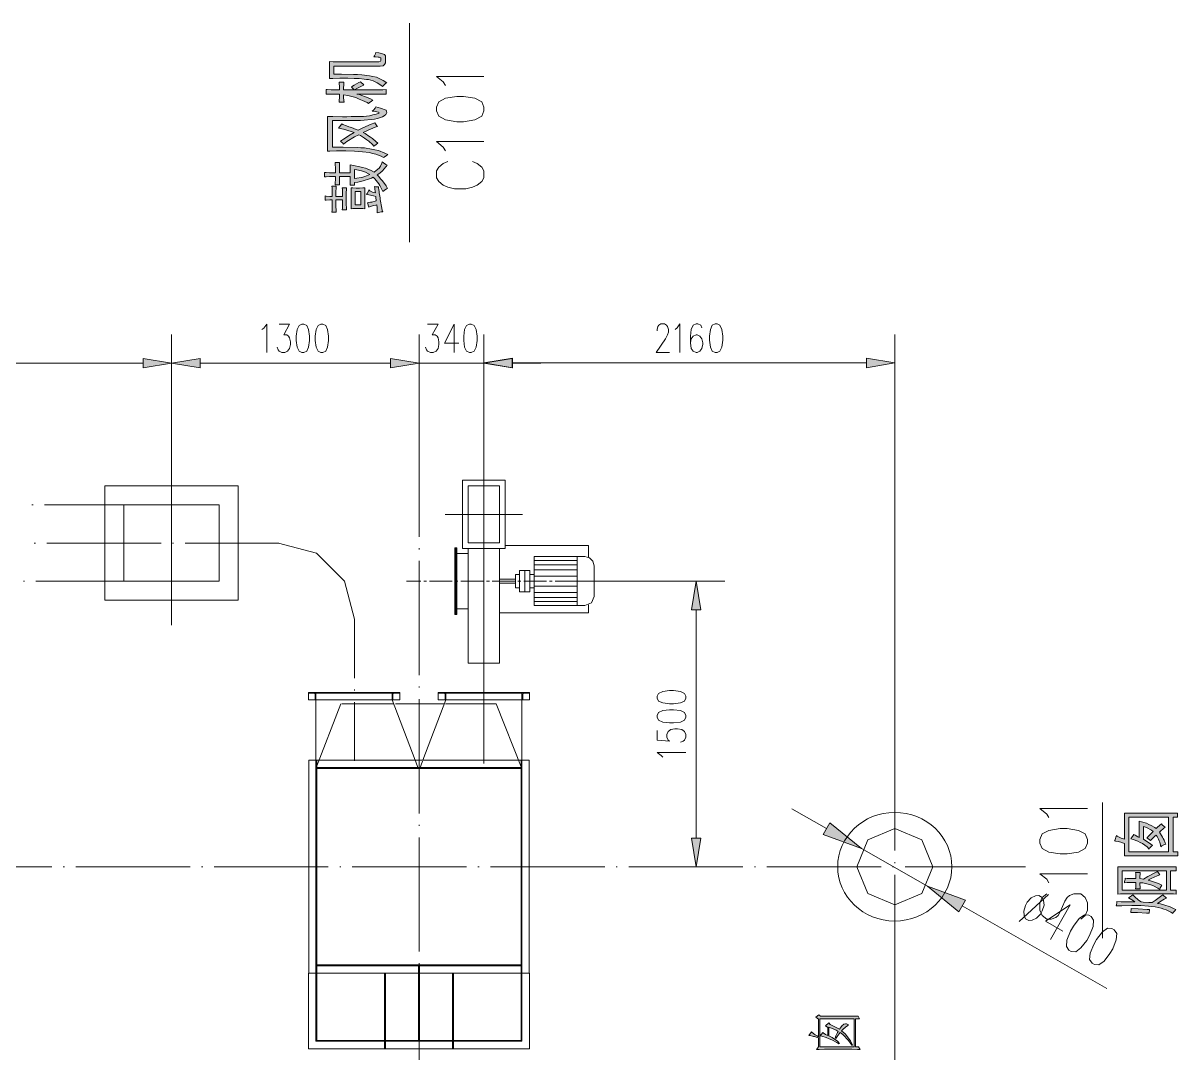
# Model space of a CAD drawing. Header units: millimetres. Extents: x 388 to 64525, y 87 to 607.
# Drawn here: x 64286.6 to 64347.3, y 455.9 to 510 of the extents above; entities that cross this region are included whole.
import ezdxf

# ---------------------------------------------------------------- set-up
doc = ezdxf.new("R2010")
doc.units = ezdxf.units.MM

msp = doc.modelspace()

# ---------------------------------------------------------------- hatches: boundary and pattern name
h = msp.add_hatch(color=0)
h.dxf.hatch_style = 2
h.paths.add_polyline_path([(64302.694, 508.001), (64302.891, 507.994), (64303.228, 507.99), (64303.368, 507.99), (64305.192, 507.99), (64305.285, 507.99), (64305.381, 508.022), (64305.389, 508.055), (64305.396, 508.09), (64305.399, 508.144), (64305.396, 508.169), (64305.392, 508.191), (64305.346, 508.223), (64305.299, 508.23), (64305.252, 508.237), (64305.116, 508.248), (64305.023, 508.248), (64305.059, 508.298), (64305.116, 508.416), (64305.138, 508.481), (64305.285, 508.459), (64305.482, 508.416), (64305.528, 508.391), (64305.579, 508.37), (64305.629, 508.298), (64305.629, 508.248), (64305.629, 508.012), (64305.629, 507.943), (64305.589, 507.847), (64305.55, 507.814), (64305.514, 507.782), (64305.353, 507.757), (64305.235, 507.764), (64302.931, 507.764), (64302.931, 507.338), (64303.332, 507.338), (64303.952, 507.327), (64304.174, 507.32), (64304.396, 507.313), (64304.797, 507.259), (64304.977, 507.22), (64305.156, 507.177), (64305.518, 507.012), (64305.7, 506.886), (64305.657, 506.858), (64305.543, 506.757), (64305.475, 506.686), (64305.396, 506.765), (64305.206, 506.89), (64305.095, 506.937), (64304.984, 506.987), (64304.751, 507.051), (64304.633, 507.066), (64304.511, 507.084), (64304.26, 507.105), (64304.124, 507.112), (64303.991, 507.116), (64303.654, 507.123), (64303.45, 507.123), (64303.242, 507.123), (64302.863, 507.116), (64302.694, 507.112)])
h = msp.add_hatch(color=0)
h.dxf.hatch_style = 2
h.paths.add_polyline_path([(64303.844, 506.675), (64303.998, 506.765), (64304.238, 506.897), (64304.321, 506.944), (64304.364, 506.904), (64304.457, 506.808), (64304.504, 506.754), (64304.414, 506.718), (64304.167, 506.6), (64304.013, 506.517), (64305.037, 506.517), (64305.177, 506.517), (64305.496, 506.521), (64305.672, 506.528), (64305.672, 506.281), (64305.496, 506.285), (64305.177, 506.292), (64305.037, 506.292), (64304.138, 506.292), (64304.246, 506.263), (64304.446, 506.202), (64304.539, 506.166), (64304.636, 506.134), (64304.848, 506.037), (64304.969, 505.976), (64304.898, 505.926), (64304.787, 505.837), (64304.744, 505.797), (64304.679, 505.844), (64304.436, 505.958), (64304.253, 506.034), (64304.07, 506.105), (64303.662, 506.22), (64303.436, 506.259), (64303.436, 506.191), (64303.436, 506.113), (64303.45, 505.955), (64303.465, 505.876), (64303.199, 505.876), (64303.207, 505.955), (64303.214, 506.105), (64303.214, 506.181), (64303.214, 506.292), (64302.931, 506.292), (64302.82, 506.292), (64302.608, 506.285), (64302.512, 506.281), (64302.512, 506.539), (64302.58, 506.528), (64302.791, 506.517), (64302.931, 506.517), (64303.214, 506.517), (64303.214, 506.639), (64303.214, 506.7), (64303.207, 506.843), (64303.199, 506.922), (64303.45, 506.922), (64303.443, 506.797), (64303.436, 506.596), (64303.436, 506.517), (64303.998, 506.517), (64303.963, 506.55), (64303.887, 506.628)])
h = msp.add_hatch(color=0)
h.dxf.hatch_style = 2
h.paths.add_polyline_path([(64302.594, 505.124), (64302.877, 505.113), (64303.386, 505.102), (64303.611, 505.106), (64303.841, 505.109), (64304.21, 505.113), (64304.35, 505.116), (64304.489, 505.12), (64304.805, 505.159), (64304.977, 505.195), (64305.149, 505.231), (64305.306, 505.292), (64305.292, 505.314), (64305.278, 505.335), (64305.102, 505.374), (64304.941, 505.392), (64305.002, 505.443), (64305.095, 505.557), (64305.123, 505.618), (64305.381, 505.561), (64305.668, 505.446), (64305.693, 505.389), (64305.715, 505.328), (64305.654, 505.213), (64305.564, 505.156), (64305.478, 505.102), (64305.22, 505.013), (64305.052, 504.984), (64304.883, 504.952), (64304.522, 504.916), (64304.328, 504.909), (64304.135, 504.905), (64303.397, 504.898), (64302.848, 504.898), (64302.848, 503.504), (64303.418, 503.504), (64304.167, 503.49), (64304.35, 503.475), (64304.532, 503.465), (64304.898, 503.407), (64305.08, 503.364), (64305.263, 503.321), (64305.6, 503.196), (64305.754, 503.114), (64305.686, 503.06), (64305.571, 502.981), (64305.528, 502.956), (64305.41, 503.028), (64305.127, 503.139), (64304.962, 503.178), (64304.797, 503.218), (64304.425, 503.268), (64304.217, 503.282), (64304.009, 503.293), (64303.558, 503.304), (64303.311, 503.304), (64303.067, 503.304), (64302.709, 503.296), (64302.594, 503.293)])
h = msp.add_hatch(color=0)
h.dxf.hatch_style = 2
h.paths.add_polyline_path([(64303.339, 504.73), (64303.397, 504.697), (64303.586, 504.618), (64303.719, 504.572), (64303.852, 504.529), (64304.092, 504.439), (64304.196, 504.393), (64304.45, 504.518), (64304.891, 504.712), (64305.08, 504.787), (64305.116, 504.73), (64305.184, 504.633), (64305.22, 504.593), (64305.102, 504.554), (64304.722, 504.4), (64304.464, 504.282), (64304.568, 504.217), (64304.765, 504.088), (64304.855, 504.024), (64304.948, 503.956), (64305.138, 503.798), (64305.235, 503.708), (64305.159, 503.662), (64305.052, 503.583), (64305.023, 503.551), (64304.955, 503.64), (64304.769, 503.816), (64304.651, 503.898), (64304.536, 503.984), (64304.328, 504.113), (64304.238, 504.156), (64304.013, 504.045), (64303.611, 503.798), (64303.436, 503.662), (64303.397, 503.712), (64303.311, 503.791), (64303.268, 503.819), (64303.429, 503.931), (64303.787, 504.156), (64303.984, 504.271), (64303.837, 504.332), (64303.429, 504.45), (64303.171, 504.504)])
h = msp.add_hatch(color=0)
h.paths.add_polyline_path([(64304.013, 501.505), (64303.773, 501.505), (64303.78, 501.605), (64303.787, 501.831), (64303.787, 501.956), (64303.214, 501.956), (64303.214, 501.824), (64303.221, 501.612), (64303.228, 501.526), (64302.988, 501.526), (64302.995, 501.616), (64303.002, 501.831), (64303.002, 501.956), (64302.791, 501.956), (64302.701, 501.956), (64302.526, 501.949), (64302.44, 501.942), (64302.44, 502.178), (64302.526, 502.168), (64302.701, 502.157), (64302.791, 502.157), (64303.002, 502.157), (64303.002, 502.336), (64303.002, 502.422), (64302.995, 502.601), (64302.988, 502.694), (64303.228, 502.694), (64303.221, 502.605), (64303.214, 502.426), (64303.214, 502.336), (64303.214, 502.157), (64303.787, 502.157), (64303.787, 502.573), (64303.963, 502.544), (64304.289, 502.476), (64304.436, 502.436), (64304.582, 502.397), (64304.883, 502.279), (64305.037, 502.2), (64305.152, 502.275), (64305.303, 502.404), (64305.342, 502.462), (64305.378, 502.515), (64305.439, 502.659), (64305.46, 502.741), (64305.525, 502.684), (64305.657, 502.594), (64305.725, 502.562), (64305.672, 502.483), (64305.557, 502.343), (64305.503, 502.279), (64305.446, 502.218), (64305.292, 502.1), (64305.192, 502.046), (64305.263, 501.978), (64305.396, 501.831), (64305.46, 501.752), (64305.525, 501.673), (64305.665, 501.465), (64305.74, 501.336), (64305.693, 501.319), (64305.564, 501.236), (64305.489, 501.168), (64305.446, 501.286), (64305.346, 501.494), (64305.285, 501.584), (64305.224, 501.673), (64305.08, 501.842), (64304.998, 501.92), (64304.898, 501.877), (64304.686, 501.799), (64304.575, 501.763), (64304.471, 501.731), (64304.188, 501.673), (64304.013, 501.652)])
h.paths.add_polyline_path([(64304.013, 501.852), (64304.138, 501.87), (64304.357, 501.91), (64304.45, 501.931), (64304.547, 501.96), (64304.729, 502.028), (64304.815, 502.067), (64304.751, 502.11), (64304.582, 502.189), (64304.475, 502.225), (64304.371, 502.257), (64304.138, 502.307), (64304.013, 502.325)])
h = msp.add_hatch(color=0)
h.dxf.hatch_style = 2
h.paths.add_polyline_path([(64302.834, 500.731), (64302.709, 500.731), (64302.526, 500.724), (64302.469, 500.72), (64302.469, 500.942), (64302.526, 500.928), (64302.709, 500.914), (64302.834, 500.921), (64302.834, 501.057), (64302.834, 501.161), (64302.827, 501.365), (64302.82, 501.462), (64303.045, 501.462), (64303.038, 501.365), (64303.031, 501.161), (64303.031, 501.057), (64303.031, 500.921), (64303.382, 500.921), (64303.382, 501.032), (64303.382, 501.118), (64303.375, 501.286), (64303.368, 501.369), (64303.594, 501.369), (64303.586, 501.286), (64303.579, 501.118), (64303.579, 501.032), (64303.579, 500.616), (64303.579, 500.512), (64303.586, 500.308), (64303.594, 500.211), (64303.368, 500.211), (64303.375, 500.308), (64303.382, 500.505), (64303.382, 500.606), (64303.382, 500.731), (64303.031, 500.731), (64303.031, 500.516), (64303.031, 500.398), (64303.038, 500.186), (64303.045, 500.09), (64302.82, 500.09), (64302.827, 500.179), (64302.834, 500.387), (64302.834, 500.505)])
h = msp.add_hatch(color=0)
h.paths.add_polyline_path([(64303.83, 501.369), (64303.916, 501.365), (64304.092, 501.358), (64304.181, 501.358), (64304.267, 501.358), (64304.45, 501.365), (64304.547, 501.369), (64304.547, 500.269), (64304.443, 500.276), (64304.253, 500.279), (64304.167, 500.279), (64304.084, 500.279), (64303.916, 500.276), (64303.83, 500.269)])
h.paths.add_polyline_path([(64304.335, 501.168), (64304.041, 501.168), (64304.041, 500.484), (64304.335, 500.484)])
h = msp.add_hatch(color=0)
h.dxf.hatch_style = 2
h.paths.add_polyline_path([(64305.152, 500.684), (64305.152, 500.724), (64305.138, 500.835), (64305.123, 500.91), (64305.009, 500.942), (64304.765, 501), (64304.633, 501.021), (64304.672, 501.071), (64304.737, 501.19), (64304.758, 501.258), (64304.815, 501.207), (64304.991, 501.129), (64305.109, 501.1), (64305.102, 501.157), (64305.073, 501.326), (64305.052, 501.437), (64305.116, 501.426), (64305.227, 501.415), (64305.278, 501.415), (64305.278, 501.376), (64305.288, 501.258), (64305.299, 501.179), (64305.31, 501.1), (64305.335, 500.935), (64305.349, 500.849), (64305.36, 500.76), (64305.392, 500.577), (64305.41, 500.477), (64305.428, 500.38), (64305.467, 500.197), (64305.489, 500.111), (64305.41, 500.1), (64305.27, 500.072), (64305.206, 500.057), (64305.206, 500.108), (64305.192, 500.315), (64305.177, 500.473), (64305.131, 500.466), (64305.02, 500.444), (64304.962, 500.426), (64304.901, 500.408), (64304.801, 500.376), (64304.758, 500.358), (64304.686, 500.584), (64304.744, 500.595), (64304.855, 500.616), (64304.912, 500.623), (64304.969, 500.631), (64305.088, 500.663)])
h = msp.add_hatch(color=0)
h.dxf.hatch_style = 2
h.paths.add_polyline_path([(64292.895, 492.411), (64294.396, 492.161), (64292.895, 491.91)])
h = msp.add_hatch(color=0)
h.dxf.hatch_style = 2
h.paths.add_polyline_path([(64295.894, 492.411), (64294.396, 492.161), (64295.894, 491.91)])
h = msp.add_hatch(color=0)
h.dxf.hatch_style = 2
h.paths.add_polyline_path([(64305.897, 492.411), (64307.399, 492.161), (64305.897, 491.91)])
h = msp.add_hatch(color=0)
h.dxf.hatch_style = 2
h.paths.add_polyline_path([(64305.897, 492.411), (64307.399, 492.161), (64305.897, 491.91)])
h = msp.add_hatch(color=0)
h.dxf.hatch_style = 2
h.paths.add_polyline_path([(64312.297, 492.411), (64310.799, 492.161), (64312.297, 491.91)])
h = msp.add_hatch(color=0)
h.dxf.hatch_style = 2
h.paths.add_polyline_path([(64312.307, 492.418), (64310.806, 492.168), (64312.307, 491.92)])
h = msp.add_hatch(color=0)
h.dxf.hatch_style = 2
h.paths.add_polyline_path([(64330.91, 492.418), (64332.411, 492.168), (64330.91, 491.92)])
h = msp.add_hatch(color=0)
h.dxf.hatch_style = 2
h.paths.add_polyline_path([(64321.72, 479.208), (64321.967, 480.706), (64322.218, 479.208)])
h = msp.add_hatch(color=0)
h.paths.add_polyline_path([(64344.472, 466.922), (64344.414, 466.944), (64344.285, 466.987), (64344.21, 467.005), (64344.135, 467.026), (64344.006, 467.051), (64343.952, 467.058), (64343.977, 467.119), (64344.027, 467.259), (64344.049, 467.338), (64344.085, 467.306), (64344.296, 467.212), (64344.472, 467.159), (64344.472, 468.527), (64344.611, 468.524), (64344.862, 468.517), (64344.977, 468.517), (64346.675, 468.517), (64346.8, 468.517), (64347.091, 468.524), (64347.252, 468.527), (64347.252, 468.305), (64347.026, 468.305), (64347.026, 466.496), (64347.281, 466.496), (64347.281, 466.27), (64347.112, 466.277), (64346.815, 466.281), (64346.689, 466.281), (64345.005, 466.281), (64344.898, 466.281), (64344.633, 466.277), (64344.472, 466.27)])
h.paths.add_polyline_path([(64346.786, 468.305), (64344.708, 468.305), (64344.708, 466.496), (64346.786, 466.496)])
h = msp.add_hatch(color=0)
h.dxf.hatch_style = 2
h.paths.add_polyline_path([(64328.993, 468.011), (64330.645, 466.664), (64328.646, 467.402)])
h = msp.add_hatch(color=0)
h.dxf.hatch_style = 2
h.paths.add_polyline_path([(64346.41, 467.954), (64346.456, 467.904), (64346.564, 467.821), (64346.618, 467.786), (64346.521, 467.707), (64346.367, 467.578), (64346.31, 467.528), (64346.374, 467.438), (64346.474, 467.266), (64346.514, 467.187), (64346.553, 467.105), (64346.618, 466.954), (64346.646, 466.89), (64346.571, 466.865), (64346.435, 466.797), (64346.381, 466.754), (64346.367, 466.833), (64346.324, 466.99), (64346.295, 467.069), (64346.267, 467.148), (64346.191, 467.298), (64346.141, 467.37), (64346.07, 467.316), (64345.923, 467.169), (64345.847, 467.08), (64345.79, 467.123), (64345.693, 467.191), (64345.65, 467.212), (64345.733, 467.306), (64345.901, 467.474), (64345.987, 467.553), (64345.887, 467.628), (64345.629, 467.761), (64345.468, 467.811), (64345.468, 467.148), (64345.593, 467.073), (64345.833, 466.911), (64345.944, 466.822), (64345.887, 466.786), (64345.804, 466.693), (64345.776, 466.628), (64345.657, 466.747), (64345.414, 466.926), (64345.292, 466.983), (64345.17, 467.044), (64344.927, 467.134), (64344.808, 467.169), (64344.848, 467.23), (64344.927, 467.349), (64344.962, 467.406), (64345.03, 467.359), (64345.174, 467.277), (64345.242, 467.237), (64345.242, 468.101), (64345.374, 468.072), (64345.632, 467.986), (64345.754, 467.929), (64345.88, 467.868), (64346.07, 467.761), (64346.141, 467.707), (64346.198, 467.761), (64346.331, 467.882)])
h = msp.add_hatch(color=0)
h.dxf.hatch_style = 2
h.paths.add_polyline_path([(64321.72, 467.205), (64321.967, 465.704), (64322.218, 467.205)])
h = msp.add_hatch(color=0)
h.paths.add_polyline_path([(64344.131, 465.708), (64344.267, 465.704), (64344.547, 465.697), (64344.694, 465.697), (64346.55, 465.697), (64346.697, 465.697), (64347.019, 465.704), (64347.195, 465.708), (64347.195, 465.496), (64346.886, 465.496), (64346.886, 464.482), (64347.195, 464.482), (64347.195, 464.271), (64347.055, 464.274), (64346.732, 464.282), (64346.55, 464.282), (64344.722, 464.282), (64344.561, 464.282), (64344.267, 464.274), (64344.131, 464.271)])
h.paths.add_polyline_path([(64346.675, 465.496), (64344.357, 465.496), (64344.357, 464.482), (64346.675, 464.482)])
h = msp.add_hatch(color=0)
h.dxf.hatch_style = 2
h.paths.add_polyline_path([(64344.511, 465.102), (64344.618, 465.091), (64344.898, 465.081), (64345.073, 465.081), (64345.073, 465.17), (64345.066, 465.331), (64345.059, 465.407), (64345.299, 465.407), (64345.292, 465.331), (64345.285, 465.17), (64345.285, 465.081), (64345.468, 465.055), (64345.693, 465.192), (64346.062, 465.392), (64346.213, 465.46), (64346.245, 465.41), (64346.31, 465.321), (64346.338, 465.281), (64346.191, 465.22), (64345.883, 465.081), (64345.718, 465.002), (64345.901, 464.955), (64346.259, 464.826), (64346.435, 464.744), (64346.41, 464.704), (64346.353, 464.59), (64346.324, 464.518), (64346.227, 464.586), (64345.991, 464.701), (64345.855, 464.747), (64345.715, 464.794), (64345.432, 464.855), (64345.285, 464.866), (64345.285, 464.794), (64345.292, 464.636), (64345.299, 464.55), (64345.059, 464.55), (64345.066, 464.636), (64345.073, 464.797), (64345.073, 464.876), (64344.912, 464.876), (64344.611, 464.873), (64344.472, 464.866), (64344.482, 464.923), (64344.504, 465.041)])
h = msp.add_hatch(color=0)
h.dxf.hatch_style = 2
h.paths.add_polyline_path([(64336.12, 463.948), (64334.12, 464.683), (64335.772, 463.339)])
h = msp.add_hatch(color=0)
h.dxf.hatch_style = 2
h.paths.add_polyline_path([(64344.077, 463.877), (64344.307, 463.866), (64344.78, 463.855), (64345.016, 463.855), (64344.941, 463.909), (64344.772, 464.016), (64344.679, 464.067), (64344.737, 464.102), (64344.848, 464.181), (64344.905, 464.224), (64344.991, 464.135), (64345.206, 463.948), (64345.342, 463.855), (64345.46, 463.848), (64345.754, 463.834), (64345.93, 463.819), (64346.091, 463.934), (64346.374, 464.135), (64346.492, 464.224), (64346.535, 464.185), (64346.632, 464.102), (64346.689, 464.056), (64346.564, 464.002), (64346.324, 463.859), (64346.213, 463.776), (64346.374, 463.748), (64346.646, 463.676), (64346.761, 463.637), (64346.872, 463.594), (64347.083, 463.5), (64347.18, 463.45), (64347.123, 463.393), (64347.04, 463.293), (64347.012, 463.246), (64346.908, 463.321), (64346.668, 463.44), (64346.535, 463.483), (64346.403, 463.529), (64346.091, 463.597), (64345.915, 463.619), (64345.74, 463.64), (64345.335, 463.662), (64345.102, 463.662), (64344.862, 463.662), (64344.328, 463.658), (64344.034, 463.651), (64344.049, 463.701), (64344.07, 463.816)])
h = msp.add_hatch(color=0)
h.dxf.hatch_style = 2
h.paths.add_polyline_path([(64344.833, 463.518), (64345.185, 463.49), (64345.665, 463.454), (64345.79, 463.45), (64345.783, 463.4), (64345.776, 463.303), (64345.776, 463.26), (64345.636, 463.271), (64345.152, 463.293), (64344.808, 463.303), (64344.815, 463.354), (64344.83, 463.461)])
h = msp.add_hatch(color=0)
h.paths.add_polyline_path([(64328.492, 457.847), (64329.989, 457.847), (64330.1, 457.847), (64330.344, 457.85), (64330.48, 457.854), (64330.548, 457.714), (64330.34, 457.714), (64330.34, 456.245), (64330.502, 456.245), (64330.584, 456.105), (64330.437, 456.112), (64330.147, 456.116), (64330.004, 456.116), (64328.853, 456.116), (64328.714, 456.116), (64328.434, 456.112), (64328.294, 456.105), (64328.388, 456.245), (64328.388, 456.722), (64328.316, 456.743), (64328.191, 456.779), (64328.13, 456.793), (64328.072, 456.807), (64327.95, 456.833), (64327.886, 456.84), (64328.026, 457.037), (64328.054, 457.005), (64328.13, 456.94), (64328.173, 456.911), (64328.216, 456.879), (64328.323, 456.815), (64328.388, 456.775), (64328.388, 457.696), (64328.259, 457.8), (64328.409, 457.918)])
h.paths.add_polyline_path([(64328.456, 456.245), (64330.269, 456.245), (64330.269, 457.714), (64328.456, 457.714)])
h = msp.add_hatch(color=0)
h.dxf.hatch_style = 2
h.paths.add_polyline_path([(64329.269, 456.7), (64329.308, 456.815), (64329.384, 456.99), (64329.42, 457.055), (64329.316, 457.116), (64329.079, 457.223), (64328.943, 457.27), (64328.943, 456.815), (64329.108, 456.729), (64329.384, 456.535), (64329.502, 456.424), (64329.466, 456.395), (64329.355, 456.474), (64329.097, 456.61), (64328.95, 456.668), (64328.8, 456.729), (64328.567, 456.8), (64328.477, 456.815), (64328.617, 456.997), (64328.635, 456.976), (64328.764, 456.893), (64328.875, 456.833), (64328.875, 457.259), (64328.757, 457.341), (64328.932, 457.51), (64329, 457.417), (64329.176, 457.334), (64329.42, 457.209), (64329.491, 457.166), (64329.541, 457.245), (64329.638, 457.359), (64329.681, 457.395), (64329.724, 457.427), (64329.814, 457.456), (64329.86, 457.445), (64329.907, 457.435), (64329.953, 457.413), (64329.953, 457.399), (64329.953, 457.381), (64329.921, 457.341), (64329.885, 457.323), (64329.814, 457.277), (64329.677, 457.159), (64329.606, 457.083), (64329.792, 456.929), (64330.082, 456.557), (64330.186, 456.338), (64330.14, 456.331), (64329.978, 456.571), (64329.67, 456.901), (64329.523, 456.99), (64329.473, 456.929), (64329.369, 456.779), (64329.316, 456.693)])

# ---------------------------------------------------------------- linework, layer by layer
at = {"color": 0, "lineweight": 0}
for points in [[(64306.893, 510.022), (64306.893, 498.517)], [(64308.789, 506.747), (64308.671, 506.937), (64308.312, 507.223), (64310.813, 507.223)], [(64308.789, 503.318), (64308.671, 503.508), (64308.312, 503.794), (64310.813, 503.794)], [(64308.911, 502.745), (64308.671, 502.651), (64308.434, 502.462), (64308.312, 502.268), (64308.312, 501.888), (64308.434, 501.698), (64308.671, 501.508), (64308.911, 501.412), (64309.265, 501.319), (64309.86, 501.319), (64310.218, 501.412), (64310.459, 501.508), (64310.695, 501.698), (64310.813, 501.888), (64310.813, 502.268), (64310.695, 502.462), (64310.459, 502.651), (64310.218, 502.745)], [(64299.147, 493.927), (64299.247, 493.995), (64299.394, 494.21), (64299.394, 492.712)], [(64300.046, 494.21), (64300.595, 494.21), (64300.297, 493.64), (64300.444, 493.64), (64300.544, 493.569), (64300.595, 493.497), (64300.645, 493.282), (64300.645, 493.139), (64300.595, 492.924), (64300.494, 492.784), (64300.347, 492.712), (64300.197, 492.712), (64300.046, 492.784), (64299.996, 492.852), (64299.946, 492.995)], [(64307.847, 494.21), (64308.398, 494.21), (64308.097, 493.64), (64308.248, 493.64), (64308.348, 493.569), (64308.398, 493.497), (64308.448, 493.282), (64308.448, 493.139), (64308.398, 492.924), (64308.298, 492.784), (64308.148, 492.712), (64307.997, 492.712), (64307.847, 492.784), (64307.796, 492.852), (64307.746, 492.995)], [(64309.247, 494.21), (64308.746, 493.21), (64309.498, 493.21)], [(64309.247, 494.21), (64309.247, 492.712)], [(64319.91, 493.862), (64319.91, 493.934), (64319.957, 494.077), (64320.007, 494.149), (64320.107, 494.221), (64320.308, 494.221), (64320.408, 494.149), (64320.459, 494.077), (64320.509, 493.934), (64320.509, 493.791), (64320.459, 493.647), (64320.358, 493.432), (64319.86, 492.719), (64320.559, 492.719)], [(64320.86, 493.934), (64320.96, 494.006), (64321.111, 494.221), (64321.111, 492.719)], [(64322.261, 494.006), (64322.211, 494.149), (64322.06, 494.221), (64321.96, 494.221), (64321.809, 494.149), (64321.709, 493.934), (64321.659, 493.576), (64321.659, 493.221), (64321.709, 492.934), (64321.809, 492.791), (64321.96, 492.719), (64322.01, 492.719), (64322.16, 492.791), (64322.261, 492.934), (64322.307, 493.149), (64322.307, 493.221), (64322.261, 493.432), (64322.16, 493.576), (64322.01, 493.647), (64321.96, 493.647), (64321.809, 493.576), (64321.709, 493.432), (64321.659, 493.221)], [(64294.396, 487.8), (64294.396, 493.662)], [(64294.396, 487.8), (64294.396, 493.662)], [(64307.399, 491.58), (64307.399, 493.662)], [(64307.399, 486.439), (64307.399, 493.662)], [(64310.799, 488.183), (64310.799, 493.662)], [(64310.806, 488.166), (64310.806, 493.669)], [(64332.411, 470.265), (64332.411, 493.669)], [(64292.895, 492.161), (64275.894, 492.161)], [(64305.897, 492.161), (64295.894, 492.161)], [(64305.897, 492.161), (64304.396, 492.161)], [(64310.799, 492.161), (64307.399, 492.161)], [(64312.297, 492.161), (64313.798, 492.161)], [(64312.307, 492.168), (64330.91, 492.168)], [(64310.806, 488.183), (64310.806, 471.146)], [(64310.806, 488.166), (64310.806, 471.129)], [(64294.396, 478.395), (64294.396, 487.8)], [(64307.399, 486.439), (64307.399, 483.038)], [(64287.116, 484.708), (64287.055, 484.708)], [(64291.895, 484.708), (64287.717, 484.708)], [(64312.838, 484.217), (64308.778, 484.217)], [(64287.18, 482.709), (64287.237, 482.709)], [(64287.839, 482.709), (64293.841, 482.709)], [(64294.443, 482.709), (64294.5, 482.709)], [(64295.102, 482.709), (64300.036, 482.709)], [(64304.013, 478.707), (64303.475, 480.706), (64302.01, 482.171), (64300.011, 482.709)], [(64311.931, 482.58), (64316.313, 482.58)], [(64316.313, 482.58), (64316.313, 481.956)], [(64307.399, 482.436), (64307.399, 482.375)], [(64309.287, 482.157), (64309.287, 482.458)], [(64309.384, 482.458), (64309.287, 482.458)], [(64309.287, 482.157), (64309.287, 480.706)], [(64309.333, 482.157), (64309.333, 482.458)], [(64309.333, 482.157), (64309.333, 480.706)], [(64309.384, 482.157), (64309.384, 482.458)], [(64309.384, 482.157), (64309.384, 480.706)], [(64309.982, 482.157), (64309.384, 482.157)], [(64309.982, 482.418), (64309.982, 476.406)], [(64311.634, 482.418), (64311.634, 476.406)], [(64315.718, 481.996), (64315.718, 479.42)], [(64307.399, 481.777), (64307.399, 475.776)], [(64312.952, 481.275), (64312.952, 480.14)], [(64313.443, 481.784), (64315.718, 481.784)], [(64313.443, 481.562), (64315.718, 481.562)], [(64313.443, 481.297), (64315.718, 481.297)], [(64286.668, 480.706), (64286.607, 480.706)], [(64291.895, 480.706), (64287.27, 480.706)], [(64306.739, 480.706), (64307.495, 480.706)], [(64307.646, 480.706), (64307.796, 480.706)], [(64307.947, 480.706), (64309.147, 480.706)], [(64309.287, 479.258), (64309.287, 480.706)], [(64309.294, 480.706), (64309.445, 480.706)], [(64309.333, 479.258), (64309.333, 480.706)], [(64309.384, 479.258), (64309.384, 480.706)], [(64309.595, 480.706), (64310.795, 480.706)], [(64310.946, 480.706), (64311.096, 480.706)], [(64311.247, 480.706), (64312.447, 480.706)], [(64312.461, 480.81), (64311.634, 480.81)], [(64312.461, 480.605), (64312.461, 480.81)], [(64312.598, 480.706), (64312.748, 480.706)], [(64312.899, 480.706), (64314.099, 480.706)], [(64313.443, 480.975), (64315.718, 480.975)], [(64314.249, 480.706), (64314.4, 480.706)], [(64314.547, 480.706), (64315.751, 480.706)], [(64314.805, 480.706), (64323.468, 480.706)], [(64315.897, 480.706), (64316.048, 480.706)], [(64316.198, 480.706), (64316.954, 480.706)], [(64311.634, 480.605), (64312.461, 480.605)], [(64313.443, 480.441), (64315.718, 480.441)], [(64313.443, 480.118), (64315.718, 480.118)], [(64313.443, 479.853), (64315.718, 479.853)], [(64313.443, 479.631), (64315.718, 479.631)], [(64316.313, 479.459), (64316.313, 479.04)], [(64309.287, 479.258), (64309.287, 478.957)], [(64309.384, 478.957), (64309.287, 478.957)], [(64309.333, 479.258), (64309.333, 478.957)], [(64309.384, 479.258), (64309.384, 478.957)], [(64309.982, 479.258), (64309.384, 479.258)], [(64316.313, 479.04), (64311.634, 479.04)], [(64321.967, 479.208), (64321.967, 467.205)], [(64304.013, 475.614), (64304.013, 478.707)], [(64311.634, 476.406), (64309.982, 476.406)], [(64301.587, 474.866), (64301.985, 474.866)], [(64301.587, 474.866), (64301.627, 474.826)], [(64301.587, 474.866), (64301.587, 474.468)], [(64301.906, 474.826), (64301.627, 474.826)], [(64301.637, 474.866), (64306.388, 474.866)], [(64305.987, 474.826), (64301.637, 474.826)], [(64301.945, 474.787), (64301.906, 474.826)], [(64301.945, 474.507), (64301.945, 474.787)], [(64301.985, 474.866), (64301.985, 474.468)], [(64304.013, 474.955), (64304.013, 475.012)], [(64306.388, 474.866), (64305.987, 474.866)], [(64305.987, 474.866), (64305.987, 474.468)], [(64306.066, 474.826), (64306.026, 474.787)], [(64306.026, 474.507), (64306.026, 474.787)], [(64306.066, 474.826), (64306.345, 474.826)], [(64306.345, 474.826), (64306.388, 474.866)], [(64306.388, 474.866), (64306.388, 474.468)], [(64307.399, 475.174), (64307.399, 475.113)], [(64313.207, 474.866), (64308.405, 474.866)], [(64308.405, 474.866), (64308.405, 474.471)], [(64308.405, 474.866), (64308.807, 474.866)], [(64308.405, 474.866), (64308.448, 474.826)], [(64308.728, 474.826), (64308.448, 474.826)], [(64308.456, 474.826), (64312.809, 474.826)], [(64308.767, 474.787), (64308.728, 474.826)], [(64308.767, 474.507), (64308.767, 474.787)], [(64308.807, 474.866), (64308.807, 474.468)], [(64313.207, 474.866), (64312.809, 474.866)], [(64312.809, 474.866), (64312.809, 474.468)], [(64312.888, 474.826), (64312.848, 474.787)], [(64312.848, 474.507), (64312.848, 474.787)], [(64312.888, 474.826), (64313.167, 474.826)], [(64313.167, 474.826), (64313.207, 474.866)], [(64313.207, 474.866), (64313.207, 474.468)], [(64306.388, 474.468), (64301.587, 474.468)], [(64301.945, 474.507), (64301.985, 474.468)], [(64301.985, 474.468), (64301.985, 471.297)], [(64301.985, 470.867), (64303.285, 474.267)], [(64306.062, 474.267), (64303.336, 474.267)], [(64304.013, 471.261), (64304.013, 474.353)], [(64305.987, 474.468), (64306.026, 474.507)], [(64307.198, 471.297), (64305.987, 474.468)], [(64308.739, 474.267), (64306.159, 474.267)], [(64307.399, 474.514), (64307.399, 468.509)], [(64307.596, 471.297), (64308.807, 474.468)], [(64308.405, 474.468), (64313.207, 474.468)], [(64308.767, 474.507), (64308.807, 474.468)], [(64311.458, 474.267), (64308.792, 474.267)], [(64312.809, 470.867), (64311.458, 474.267)], [(64312.809, 474.468), (64312.848, 474.507)], [(64312.809, 474.468), (64312.809, 471.297)], [(64319.918, 472.856), (64319.918, 472.358), (64320.559, 472.307), (64320.491, 472.358), (64320.419, 472.508), (64320.419, 472.655), (64320.491, 472.805), (64320.631, 472.906), (64320.845, 472.956), (64320.989, 472.956), (64321.204, 472.906), (64321.347, 472.805), (64321.419, 472.655), (64321.419, 472.508), (64321.347, 472.358), (64321.275, 472.307), (64321.132, 472.257)], [(64320.204, 471.455), (64320.132, 471.555), (64319.918, 471.705), (64321.419, 471.705)], [(64313.189, 471.297), (64301.605, 471.297)], [(64301.605, 460.115), (64301.605, 471.297)], [(64301.985, 460.115), (64301.985, 471.297)], [(64302.035, 460.115), (64302.035, 471.297)], [(64307.356, 470.867), (64307.212, 471.261)], [(64307.438, 470.867), (64307.581, 471.254)], [(64312.759, 460.115), (64312.759, 471.297)], [(64312.809, 460.115), (64312.809, 471.297)], [(64313.189, 460.115), (64313.189, 471.297)], [(64302.035, 470.917), (64307.445, 470.917)], [(64312.759, 470.867), (64302.035, 470.867)], [(64312.759, 470.917), (64307.445, 470.917)], [(64332.401, 470.265), (64332.401, 466.55)], [(64328.821, 467.707), (64326.997, 468.746)], [(64340.505, 468.284), (64340.387, 468.474), (64340.029, 468.76), (64342.53, 468.76)], [(64343.321, 461.96), (64343.321, 469.076)], [(64307.399, 467.911), (64307.399, 467.85)], [(64307.399, 467.248), (64307.399, 461.247)], [(64330.645, 466.664), (64334.12, 464.683)], [(64282.103, 465.704), (64288.104, 465.704)], [(64288.706, 465.704), (64288.764, 465.704)], [(64289.366, 465.704), (64295.367, 465.704)], [(64295.969, 465.704), (64296.03, 465.704)], [(64296.628, 465.704), (64302.633, 465.704)], [(64303.232, 465.704), (64303.293, 465.704)], [(64303.891, 465.704), (64309.896, 465.704)], [(64310.494, 465.704), (64310.555, 465.704)], [(64311.157, 465.704), (64317.159, 465.704)], [(64317.761, 465.704), (64317.818, 465.704)], [(64318.42, 465.704), (64324.421, 465.704)], [(64321.397, 465.704), (64323.468, 465.704)], [(64325.023, 465.704), (64325.084, 465.704)], [(64325.682, 465.704), (64331.684, 465.704)], [(64332.286, 465.704), (64332.347, 465.704)], [(64332.401, 465.948), (64332.401, 465.887)], [(64332.945, 465.704), (64339.276, 465.704)], [(64332.401, 465.288), (64332.401, 461.569)], [(64340.505, 464.855), (64340.387, 465.045), (64340.029, 465.331), (64342.53, 465.331)], [(64340.387, 464.282), (64340.147, 464.092), (64340.029, 463.805), (64340.029, 463.425), (64340.147, 463.139), (64340.387, 462.949), (64340.623, 462.949), (64340.863, 463.045), (64340.982, 463.139), (64341.1, 463.328), (64341.34, 463.902), (64341.458, 464.092), (64341.576, 464.188), (64341.817, 464.282), (64342.171, 464.282), (64342.411, 464.092), (64342.53, 463.805), (64342.53, 463.425), (64342.411, 463.139), (64342.171, 462.949)], [(64340.48, 464.246), (64338.943, 462.823)], [(64341.623, 463.708), (64340.322, 462.841), (64341.236, 462.322)], [(64341.623, 463.708), (64340.584, 461.885)], [(64335.944, 463.644), (64343.547, 459.308)], [(64332.401, 461.569), (64332.401, 428.61)], [(64307.399, 460.648), (64307.399, 460.588)], [(64301.587, 460.115), (64307.445, 460.115)], [(64301.587, 460.115), (64301.587, 456.145)], [(64301.985, 460.115), (64301.985, 456.542)], [(64302.028, 460.115), (64302.028, 456.585)], [(64302.035, 460.545), (64307.445, 460.545)], [(64302.035, 460.494), (64307.445, 460.494)], [(64305.589, 460.115), (64305.589, 456.145)], [(64305.629, 460.115), (64305.629, 456.145)], [(64307.377, 460.545), (64307.377, 456.585)], [(64307.417, 460.545), (64307.417, 456.585)], [(64313.207, 460.115), (64307.417, 460.115)], [(64312.759, 460.545), (64307.445, 460.545)], [(64312.759, 460.494), (64307.445, 460.494)], [(64309.165, 460.115), (64309.165, 456.145)], [(64309.204, 460.115), (64309.204, 456.145)], [(64312.766, 460.115), (64312.766, 456.582)], [(64312.809, 460.115), (64312.809, 456.542)], [(64313.207, 460.115), (64313.207, 456.145)], [(64307.399, 459.986), (64307.399, 456.585)], [(64301.985, 456.585), (64305.611, 456.585)], [(64301.985, 456.542), (64305.611, 456.542)], [(64305.65, 456.585), (64307.399, 456.585)], [(64305.65, 456.542), (64307.399, 456.542)], [(64309.144, 456.585), (64307.399, 456.585)], [(64307.399, 456.585), (64307.399, 428.61)], [(64309.144, 456.542), (64307.399, 456.542)], [(64312.809, 456.585), (64309.183, 456.585)], [(64312.809, 456.542), (64309.183, 456.542)], [(64301.587, 456.145), (64307.399, 456.145)], [(64313.207, 456.145), (64307.399, 456.145)]]:
    msp.add_lwpolyline(points, dxfattribs=at)
for points in [[(64302.694, 508.001), (64302.891, 507.994), (64303.228, 507.99), (64303.368, 507.99), (64305.192, 507.99), (64305.285, 507.99), (64305.381, 508.022), (64305.389, 508.055), (64305.396, 508.09), (64305.399, 508.144), (64305.396, 508.169), (64305.392, 508.191), (64305.346, 508.223), (64305.299, 508.23), (64305.252, 508.237), (64305.116, 508.248), (64305.023, 508.248), (64305.059, 508.298), (64305.116, 508.416), (64305.138, 508.481), (64305.285, 508.459), (64305.482, 508.416), (64305.528, 508.391), (64305.579, 508.37), (64305.629, 508.298), (64305.629, 508.248), (64305.629, 508.012), (64305.629, 507.943), (64305.589, 507.847), (64305.55, 507.814), (64305.514, 507.782), (64305.353, 507.757), (64305.235, 507.764), (64302.931, 507.764), (64302.931, 507.338), (64303.332, 507.338), (64303.952, 507.327), (64304.174, 507.32), (64304.396, 507.313), (64304.797, 507.259), (64304.977, 507.22), (64305.156, 507.177), (64305.518, 507.012), (64305.7, 506.886), (64305.657, 506.858), (64305.543, 506.757), (64305.475, 506.686), (64305.396, 506.765), (64305.206, 506.89), (64305.095, 506.937), (64304.984, 506.987), (64304.751, 507.051), (64304.633, 507.066), (64304.511, 507.084), (64304.26, 507.105), (64304.124, 507.112), (64303.991, 507.116), (64303.654, 507.123), (64303.45, 507.123), (64303.242, 507.123), (64302.863, 507.116), (64302.694, 507.112)], [(64303.844, 506.675), (64303.998, 506.765), (64304.238, 506.897), (64304.321, 506.944), (64304.364, 506.904), (64304.457, 506.808), (64304.504, 506.754), (64304.414, 506.718), (64304.167, 506.6), (64304.013, 506.517), (64305.037, 506.517), (64305.177, 506.517), (64305.496, 506.521), (64305.672, 506.528), (64305.672, 506.281), (64305.496, 506.285), (64305.177, 506.292), (64305.037, 506.292), (64304.138, 506.292), (64304.246, 506.263), (64304.446, 506.202), (64304.539, 506.166), (64304.636, 506.134), (64304.848, 506.037), (64304.969, 505.976), (64304.898, 505.926), (64304.787, 505.837), (64304.744, 505.797), (64304.679, 505.844), (64304.436, 505.958), (64304.253, 506.034), (64304.07, 506.105), (64303.662, 506.22), (64303.436, 506.259), (64303.436, 506.191), (64303.436, 506.113), (64303.45, 505.955), (64303.465, 505.876), (64303.199, 505.876), (64303.207, 505.955), (64303.214, 506.105), (64303.214, 506.181), (64303.214, 506.292), (64302.931, 506.292), (64302.82, 506.292), (64302.608, 506.285), (64302.512, 506.281), (64302.512, 506.539), (64302.58, 506.528), (64302.791, 506.517), (64302.931, 506.517), (64303.214, 506.517), (64303.214, 506.639), (64303.214, 506.7), (64303.207, 506.843), (64303.199, 506.922), (64303.45, 506.922), (64303.443, 506.797), (64303.436, 506.596), (64303.436, 506.517), (64303.998, 506.517), (64303.963, 506.55), (64303.887, 506.628)], [(64308.312, 505.414), (64308.434, 505.127), (64308.789, 504.937), (64309.384, 504.841), (64309.742, 504.841), (64310.337, 504.937), (64310.695, 505.127), (64310.813, 505.414), (64310.813, 505.604), (64310.695, 505.89), (64310.337, 506.08), (64309.742, 506.173), (64309.384, 506.173), (64308.789, 506.08), (64308.434, 505.89), (64308.312, 505.604)], [(64302.594, 505.124), (64302.877, 505.113), (64303.386, 505.102), (64303.611, 505.106), (64303.841, 505.109), (64304.21, 505.113), (64304.35, 505.116), (64304.489, 505.12), (64304.805, 505.159), (64304.977, 505.195), (64305.149, 505.231), (64305.306, 505.292), (64305.292, 505.314), (64305.278, 505.335), (64305.102, 505.374), (64304.941, 505.392), (64305.002, 505.443), (64305.095, 505.557), (64305.123, 505.618), (64305.381, 505.561), (64305.668, 505.446), (64305.693, 505.389), (64305.715, 505.328), (64305.654, 505.213), (64305.564, 505.156), (64305.478, 505.102), (64305.22, 505.013), (64305.052, 504.984), (64304.883, 504.952), (64304.522, 504.916), (64304.328, 504.909), (64304.135, 504.905), (64303.397, 504.898), (64302.848, 504.898), (64302.848, 503.504), (64303.418, 503.504), (64304.167, 503.49), (64304.35, 503.475), (64304.532, 503.465), (64304.898, 503.407), (64305.08, 503.364), (64305.263, 503.321), (64305.6, 503.196), (64305.754, 503.114), (64305.686, 503.06), (64305.571, 502.981), (64305.528, 502.956), (64305.41, 503.028), (64305.127, 503.139), (64304.962, 503.178), (64304.797, 503.218), (64304.425, 503.268), (64304.217, 503.282), (64304.009, 503.293), (64303.558, 503.304), (64303.311, 503.304), (64303.067, 503.304), (64302.709, 503.296), (64302.594, 503.293)], [(64303.339, 504.73), (64303.397, 504.697), (64303.586, 504.618), (64303.719, 504.572), (64303.852, 504.529), (64304.092, 504.439), (64304.196, 504.393), (64304.45, 504.518), (64304.891, 504.712), (64305.08, 504.787), (64305.116, 504.73), (64305.184, 504.633), (64305.22, 504.593), (64305.102, 504.554), (64304.722, 504.4), (64304.464, 504.282), (64304.568, 504.217), (64304.765, 504.088), (64304.855, 504.024), (64304.948, 503.956), (64305.138, 503.798), (64305.235, 503.708), (64305.159, 503.662), (64305.052, 503.583), (64305.023, 503.551), (64304.955, 503.64), (64304.769, 503.816), (64304.651, 503.898), (64304.536, 503.984), (64304.328, 504.113), (64304.238, 504.156), (64304.013, 504.045), (64303.611, 503.798), (64303.436, 503.662), (64303.397, 503.712), (64303.311, 503.791), (64303.268, 503.819), (64303.429, 503.931), (64303.787, 504.156), (64303.984, 504.271), (64303.837, 504.332), (64303.429, 504.45), (64303.171, 504.504)], [(64304.013, 501.505), (64303.773, 501.505), (64303.78, 501.605), (64303.787, 501.831), (64303.787, 501.956), (64303.214, 501.956), (64303.214, 501.824), (64303.221, 501.612), (64303.228, 501.526), (64302.988, 501.526), (64302.995, 501.616), (64303.002, 501.831), (64303.002, 501.956), (64302.791, 501.956), (64302.701, 501.956), (64302.526, 501.949), (64302.44, 501.942), (64302.44, 502.178), (64302.526, 502.168), (64302.701, 502.157), (64302.791, 502.157), (64303.002, 502.157), (64303.002, 502.336), (64303.002, 502.422), (64302.995, 502.601), (64302.988, 502.694), (64303.228, 502.694), (64303.221, 502.605), (64303.214, 502.426), (64303.214, 502.336), (64303.214, 502.157), (64303.787, 502.157), (64303.787, 502.573), (64303.963, 502.544), (64304.289, 502.476), (64304.436, 502.436), (64304.582, 502.397), (64304.883, 502.279), (64305.037, 502.2), (64305.152, 502.275), (64305.303, 502.404), (64305.342, 502.462), (64305.378, 502.515), (64305.439, 502.659), (64305.46, 502.741), (64305.525, 502.684), (64305.657, 502.594), (64305.725, 502.562), (64305.672, 502.483), (64305.557, 502.343), (64305.503, 502.279), (64305.446, 502.218), (64305.292, 502.1), (64305.192, 502.046), (64305.263, 501.978), (64305.396, 501.831), (64305.46, 501.752), (64305.525, 501.673), (64305.665, 501.465), (64305.74, 501.336), (64305.693, 501.319), (64305.564, 501.236), (64305.489, 501.168), (64305.446, 501.286), (64305.346, 501.494), (64305.285, 501.584), (64305.224, 501.673), (64305.08, 501.842), (64304.998, 501.92), (64304.898, 501.877), (64304.686, 501.799), (64304.575, 501.763), (64304.471, 501.731), (64304.188, 501.673), (64304.013, 501.652)], [(64304.013, 501.852), (64304.138, 501.87), (64304.357, 501.91), (64304.45, 501.931), (64304.547, 501.96), (64304.729, 502.028), (64304.815, 502.067), (64304.751, 502.11), (64304.582, 502.189), (64304.475, 502.225), (64304.371, 502.257), (64304.138, 502.307), (64304.013, 502.325)], [(64302.834, 500.731), (64302.709, 500.731), (64302.526, 500.724), (64302.469, 500.72), (64302.469, 500.942), (64302.526, 500.928), (64302.709, 500.914), (64302.834, 500.921), (64302.834, 501.057), (64302.834, 501.161), (64302.827, 501.365), (64302.82, 501.462), (64303.045, 501.462), (64303.038, 501.365), (64303.031, 501.161), (64303.031, 501.057), (64303.031, 500.921), (64303.382, 500.921), (64303.382, 501.032), (64303.382, 501.118), (64303.375, 501.286), (64303.368, 501.369), (64303.594, 501.369), (64303.586, 501.286), (64303.579, 501.118), (64303.579, 501.032), (64303.579, 500.616), (64303.579, 500.512), (64303.586, 500.308), (64303.594, 500.211), (64303.368, 500.211), (64303.375, 500.308), (64303.382, 500.505), (64303.382, 500.606), (64303.382, 500.731), (64303.031, 500.731), (64303.031, 500.516), (64303.031, 500.398), (64303.038, 500.186), (64303.045, 500.09), (64302.82, 500.09), (64302.827, 500.179), (64302.834, 500.387), (64302.834, 500.505)], [(64303.83, 501.369), (64303.916, 501.365), (64304.092, 501.358), (64304.181, 501.358), (64304.267, 501.358), (64304.45, 501.365), (64304.547, 501.369), (64304.547, 500.269), (64304.443, 500.276), (64304.253, 500.279), (64304.167, 500.279), (64304.084, 500.279), (64303.916, 500.276), (64303.83, 500.269)], [(64305.152, 500.684), (64305.152, 500.724), (64305.138, 500.835), (64305.123, 500.91), (64305.009, 500.942), (64304.765, 501), (64304.633, 501.021), (64304.672, 501.071), (64304.737, 501.19), (64304.758, 501.258), (64304.815, 501.207), (64304.991, 501.129), (64305.109, 501.1), (64305.102, 501.157), (64305.073, 501.326), (64305.052, 501.437), (64305.116, 501.426), (64305.227, 501.415), (64305.278, 501.415), (64305.278, 501.376), (64305.288, 501.258), (64305.299, 501.179), (64305.31, 501.1), (64305.335, 500.935), (64305.349, 500.849), (64305.36, 500.76), (64305.392, 500.577), (64305.41, 500.477), (64305.428, 500.38), (64305.467, 500.197), (64305.489, 500.111), (64305.41, 500.1), (64305.27, 500.072), (64305.206, 500.057), (64305.206, 500.108), (64305.192, 500.315), (64305.177, 500.473), (64305.131, 500.466), (64305.02, 500.444), (64304.962, 500.426), (64304.901, 500.408), (64304.801, 500.376), (64304.758, 500.358), (64304.686, 500.584), (64304.744, 500.595), (64304.855, 500.616), (64304.912, 500.623), (64304.969, 500.631), (64305.088, 500.663)], [(64304.335, 501.168), (64304.041, 501.168), (64304.041, 500.484), (64304.335, 500.484)], [(64301.247, 494.21), (64301.096, 494.138), (64300.996, 493.927), (64300.946, 493.569), (64300.946, 493.354), (64300.996, 492.995), (64301.096, 492.784), (64301.247, 492.712), (64301.347, 492.712), (64301.498, 492.784), (64301.598, 492.995), (64301.644, 493.354), (64301.644, 493.569), (64301.598, 493.927), (64301.498, 494.138), (64301.347, 494.21)], [(64302.246, 494.21), (64302.096, 494.138), (64301.996, 493.927), (64301.945, 493.569), (64301.945, 493.354), (64301.996, 492.995), (64302.096, 492.784), (64302.246, 492.712), (64302.347, 492.712), (64302.497, 492.784), (64302.598, 492.995), (64302.648, 493.354), (64302.648, 493.569), (64302.598, 493.927), (64302.497, 494.138), (64302.347, 494.21)], [(64310.046, 494.21), (64309.896, 494.138), (64309.796, 493.927), (64309.746, 493.569), (64309.746, 493.354), (64309.796, 492.995), (64309.896, 492.784), (64310.046, 492.712), (64310.147, 492.712), (64310.297, 492.784), (64310.398, 492.995), (64310.448, 493.354), (64310.448, 493.569), (64310.398, 493.927), (64310.297, 494.138), (64310.147, 494.21)], [(64322.959, 494.221), (64322.809, 494.149), (64322.709, 493.934), (64322.658, 493.576), (64322.658, 493.361), (64322.709, 493.006), (64322.809, 492.791), (64322.959, 492.719), (64323.06, 492.719), (64323.21, 492.791), (64323.311, 493.006), (64323.361, 493.361), (64323.361, 493.576), (64323.311, 493.934), (64323.21, 494.149), (64323.06, 494.221)], [(64292.895, 492.411), (64294.396, 492.161), (64292.895, 491.91)], [(64295.894, 492.411), (64294.396, 492.161), (64295.894, 491.91)], [(64305.897, 492.411), (64307.399, 492.161), (64305.897, 491.91)], [(64305.897, 492.411), (64307.399, 492.161), (64305.897, 491.91)], [(64312.297, 492.411), (64310.799, 492.161), (64312.297, 491.91)], [(64312.307, 492.418), (64310.806, 492.168), (64312.307, 491.92)], [(64330.91, 492.418), (64332.411, 492.168), (64330.91, 491.92)], [(64297.897, 479.706), (64297.897, 485.708), (64290.896, 485.708), (64290.896, 479.706)], [(64309.681, 482.418), (64311.931, 482.418), (64311.931, 486.019), (64309.681, 486.019)], [(64309.982, 482.719), (64311.634, 482.719), (64311.634, 485.718), (64309.982, 485.718)], [(64296.897, 480.706), (64296.897, 484.708), (64291.895, 484.708), (64291.895, 480.706)], [(64313.443, 481.996), (64316.12, 481.996), (64316.363, 481.928), (64316.542, 481.752), (64316.607, 481.508), (64316.607, 479.907), (64316.467, 479.563), (64316.12, 479.42), (64313.443, 479.42)], [(64312.684, 481.275), (64313.221, 481.275), (64313.221, 480.14), (64312.684, 480.14)], [(64312.684, 481.064), (64312.461, 481.064), (64312.461, 480.351), (64312.684, 480.351)], [(64313.221, 481.064), (64313.443, 481.064), (64313.443, 480.351), (64313.221, 480.351)], [(64321.72, 479.208), (64321.967, 480.706), (64322.218, 479.208)], [(64319.918, 474.557), (64319.989, 474.407), (64320.204, 474.307), (64320.559, 474.256), (64320.774, 474.256), (64321.132, 474.307), (64321.347, 474.407), (64321.419, 474.557), (64321.419, 474.658), (64321.347, 474.808), (64321.132, 474.905), (64320.774, 474.955), (64320.559, 474.955), (64320.204, 474.905), (64319.989, 474.808), (64319.918, 474.658)], [(64319.918, 473.558), (64319.989, 473.407), (64320.204, 473.307), (64320.559, 473.257), (64320.774, 473.257), (64321.132, 473.307), (64321.347, 473.407), (64321.419, 473.558), (64321.419, 473.658), (64321.347, 473.805), (64321.132, 473.905), (64320.774, 473.956), (64320.559, 473.956), (64320.204, 473.905), (64319.989, 473.805), (64319.918, 473.658)], [(64344.472, 466.922), (64344.414, 466.944), (64344.285, 466.987), (64344.21, 467.005), (64344.135, 467.026), (64344.006, 467.051), (64343.952, 467.058), (64343.977, 467.119), (64344.027, 467.259), (64344.049, 467.338), (64344.085, 467.306), (64344.296, 467.212), (64344.472, 467.159), (64344.472, 468.527), (64344.611, 468.524), (64344.862, 468.517), (64344.977, 468.517), (64346.675, 468.517), (64346.8, 468.517), (64347.091, 468.524), (64347.252, 468.527), (64347.252, 468.305), (64347.026, 468.305), (64347.026, 466.496), (64347.281, 466.496), (64347.281, 466.27), (64347.112, 466.277), (64346.815, 466.281), (64346.689, 466.281), (64345.005, 466.281), (64344.898, 466.281), (64344.633, 466.277), (64344.472, 466.27)], [(64328.993, 468.011), (64330.645, 466.664), (64328.646, 467.402)], [(64346.786, 468.305), (64344.708, 468.305), (64344.708, 466.496), (64346.786, 466.496)], [(64346.41, 467.954), (64346.456, 467.904), (64346.564, 467.821), (64346.618, 467.786), (64346.521, 467.707), (64346.367, 467.578), (64346.31, 467.528), (64346.374, 467.438), (64346.474, 467.266), (64346.514, 467.187), (64346.553, 467.105), (64346.618, 466.954), (64346.646, 466.89), (64346.571, 466.865), (64346.435, 466.797), (64346.381, 466.754), (64346.367, 466.833), (64346.324, 466.99), (64346.295, 467.069), (64346.267, 467.148), (64346.191, 467.298), (64346.141, 467.37), (64346.07, 467.316), (64345.923, 467.169), (64345.847, 467.08), (64345.79, 467.123), (64345.693, 467.191), (64345.65, 467.212), (64345.733, 467.306), (64345.901, 467.474), (64345.987, 467.553), (64345.887, 467.628), (64345.629, 467.761), (64345.468, 467.811), (64345.468, 467.148), (64345.593, 467.073), (64345.833, 466.911), (64345.944, 466.822), (64345.887, 466.786), (64345.804, 466.693), (64345.776, 466.628), (64345.657, 466.747), (64345.414, 466.926), (64345.292, 466.983), (64345.17, 467.044), (64344.927, 467.134), (64344.808, 467.169), (64344.848, 467.23), (64344.927, 467.349), (64344.962, 467.406), (64345.03, 467.359), (64345.174, 467.277), (64345.242, 467.237), (64345.242, 468.101), (64345.374, 468.072), (64345.632, 467.986), (64345.754, 467.929), (64345.88, 467.868), (64346.07, 467.761), (64346.141, 467.707), (64346.198, 467.761), (64346.331, 467.882)], [(64330.401, 465.704), (64330.985, 467.119), (64332.401, 467.707), (64333.816, 467.119), (64334.4, 465.704), (64333.816, 464.292), (64332.401, 463.705), (64330.985, 464.292)], [(64340.029, 466.951), (64340.147, 466.664), (64340.505, 466.474), (64341.1, 466.378), (64341.458, 466.378), (64342.053, 466.474), (64342.411, 466.664), (64342.53, 466.951), (64342.53, 467.141), (64342.411, 467.427), (64342.053, 467.617), (64341.458, 467.71), (64341.1, 467.71), (64340.505, 467.617), (64340.147, 467.427), (64340.029, 467.141)], [(64321.72, 467.205), (64321.967, 465.704), (64322.218, 467.205)], [(64344.131, 465.708), (64344.267, 465.704), (64344.547, 465.697), (64344.694, 465.697), (64346.55, 465.697), (64346.697, 465.697), (64347.019, 465.704), (64347.195, 465.708), (64347.195, 465.496), (64346.886, 465.496), (64346.886, 464.482), (64347.195, 464.482), (64347.195, 464.271), (64347.055, 464.274), (64346.732, 464.282), (64346.55, 464.282), (64344.722, 464.282), (64344.561, 464.282), (64344.267, 464.274), (64344.131, 464.271)], [(64346.675, 465.496), (64344.357, 465.496), (64344.357, 464.482), (64346.675, 464.482)], [(64344.511, 465.102), (64344.618, 465.091), (64344.898, 465.081), (64345.073, 465.081), (64345.073, 465.17), (64345.066, 465.331), (64345.059, 465.407), (64345.299, 465.407), (64345.292, 465.331), (64345.285, 465.17), (64345.285, 465.081), (64345.468, 465.055), (64345.693, 465.192), (64346.062, 465.392), (64346.213, 465.46), (64346.245, 465.41), (64346.31, 465.321), (64346.338, 465.281), (64346.191, 465.22), (64345.883, 465.081), (64345.718, 465.002), (64345.901, 464.955), (64346.259, 464.826), (64346.435, 464.744), (64346.41, 464.704), (64346.353, 464.59), (64346.324, 464.518), (64346.227, 464.586), (64345.991, 464.701), (64345.855, 464.747), (64345.715, 464.794), (64345.432, 464.855), (64345.285, 464.866), (64345.285, 464.794), (64345.292, 464.636), (64345.299, 464.55), (64345.059, 464.55), (64345.066, 464.636), (64345.073, 464.797), (64345.073, 464.876), (64344.912, 464.876), (64344.611, 464.873), (64344.472, 464.866), (64344.482, 464.923), (64344.504, 465.041)], [(64336.12, 463.948), (64334.12, 464.683), (64335.772, 463.339)], [(64339.968, 464.196), (64339.796, 464.178), (64339.574, 464.074), (64339.366, 463.848), (64339.265, 463.672), (64339.179, 463.379), (64339.201, 463.135), (64339.273, 462.977), (64339.455, 462.873), (64339.627, 462.891), (64339.846, 462.995), (64340.057, 463.221), (64340.154, 463.397), (64340.244, 463.69), (64340.222, 463.934), (64340.147, 464.092)], [(64344.077, 463.877), (64344.307, 463.866), (64344.78, 463.855), (64345.016, 463.855), (64344.941, 463.909), (64344.772, 464.016), (64344.679, 464.067), (64344.737, 464.102), (64344.848, 464.181), (64344.905, 464.224), (64344.991, 464.135), (64345.206, 463.948), (64345.342, 463.855), (64345.46, 463.848), (64345.754, 463.834), (64345.93, 463.819), (64346.091, 463.934), (64346.374, 464.135), (64346.492, 464.224), (64346.535, 464.185), (64346.632, 464.102), (64346.689, 464.056), (64346.564, 464.002), (64346.324, 463.859), (64346.213, 463.776), (64346.374, 463.748), (64346.646, 463.676), (64346.761, 463.637), (64346.872, 463.594), (64347.083, 463.5), (64347.18, 463.45), (64347.123, 463.393), (64347.04, 463.293), (64347.012, 463.246), (64346.908, 463.321), (64346.668, 463.44), (64346.535, 463.483), (64346.403, 463.529), (64346.091, 463.597), (64345.915, 463.619), (64345.74, 463.64), (64345.335, 463.662), (64345.102, 463.662), (64344.862, 463.662), (64344.328, 463.658), (64344.034, 463.651), (64344.049, 463.701), (64344.07, 463.816)], [(64342.598, 463.156), (64342.365, 463.171), (64342.096, 462.981), (64341.788, 462.58), (64341.637, 462.322), (64341.451, 461.852), (64341.422, 461.523), (64341.555, 461.329), (64341.677, 461.261), (64341.91, 461.243), (64342.182, 461.437), (64342.49, 461.834), (64342.637, 462.096), (64342.823, 462.565), (64342.852, 462.895), (64342.719, 463.085)], [(64344.833, 463.518), (64345.185, 463.49), (64345.665, 463.454), (64345.79, 463.45), (64345.783, 463.4), (64345.776, 463.303), (64345.776, 463.26), (64345.636, 463.271), (64345.152, 463.293), (64344.808, 463.303), (64344.815, 463.354), (64344.83, 463.461)], [(64343.812, 462.461), (64343.583, 462.479), (64343.311, 462.286), (64343.002, 461.888), (64342.856, 461.627), (64342.666, 461.157), (64342.641, 460.828), (64342.773, 460.638), (64342.895, 460.566), (64343.128, 460.552), (64343.397, 460.742), (64343.705, 461.143), (64343.855, 461.401), (64344.042, 461.87), (64344.067, 462.2), (64343.934, 462.393)], [(64328.492, 457.847), (64329.989, 457.847), (64330.1, 457.847), (64330.344, 457.85), (64330.48, 457.854), (64330.548, 457.714), (64330.34, 457.714), (64330.34, 456.245), (64330.502, 456.245), (64330.584, 456.105), (64330.437, 456.112), (64330.147, 456.116), (64330.004, 456.116), (64328.853, 456.116), (64328.714, 456.116), (64328.434, 456.112), (64328.294, 456.105), (64328.388, 456.245), (64328.388, 456.722), (64328.316, 456.743), (64328.191, 456.779), (64328.13, 456.793), (64328.072, 456.807), (64327.95, 456.833), (64327.886, 456.84), (64328.026, 457.037), (64328.054, 457.005), (64328.13, 456.94), (64328.173, 456.911), (64328.216, 456.879), (64328.323, 456.815), (64328.388, 456.775), (64328.388, 457.696), (64328.259, 457.8), (64328.409, 457.918)], [(64328.456, 456.245), (64330.269, 456.245), (64330.269, 457.714), (64328.456, 457.714)], [(64329.269, 456.7), (64329.308, 456.815), (64329.384, 456.99), (64329.42, 457.055), (64329.316, 457.116), (64329.079, 457.223), (64328.943, 457.27), (64328.943, 456.815), (64329.108, 456.729), (64329.384, 456.535), (64329.502, 456.424), (64329.466, 456.395), (64329.355, 456.474), (64329.097, 456.61), (64328.95, 456.668), (64328.8, 456.729), (64328.567, 456.8), (64328.477, 456.815), (64328.617, 456.997), (64328.635, 456.976), (64328.764, 456.893), (64328.875, 456.833), (64328.875, 457.259), (64328.757, 457.341), (64328.932, 457.51), (64329, 457.417), (64329.176, 457.334), (64329.42, 457.209), (64329.491, 457.166), (64329.541, 457.245), (64329.638, 457.359), (64329.681, 457.395), (64329.724, 457.427), (64329.814, 457.456), (64329.86, 457.445), (64329.907, 457.435), (64329.953, 457.413), (64329.953, 457.399), (64329.953, 457.381), (64329.921, 457.341), (64329.885, 457.323), (64329.814, 457.277), (64329.677, 457.159), (64329.606, 457.083), (64329.792, 456.929), (64330.082, 456.557), (64330.186, 456.338), (64330.14, 456.331), (64329.978, 456.571), (64329.67, 456.901), (64329.523, 456.99), (64329.473, 456.929), (64329.369, 456.779), (64329.316, 456.693)]]:
    msp.add_lwpolyline(points, close=True, dxfattribs=at)
msp.add_ellipse((64332.401, 465.706), major_axis=(2.999, 0), ratio=0.951613, start_param=0, end_param=6.283185, dxfattribs=at)

doc.saveas('drawing.dxf')
